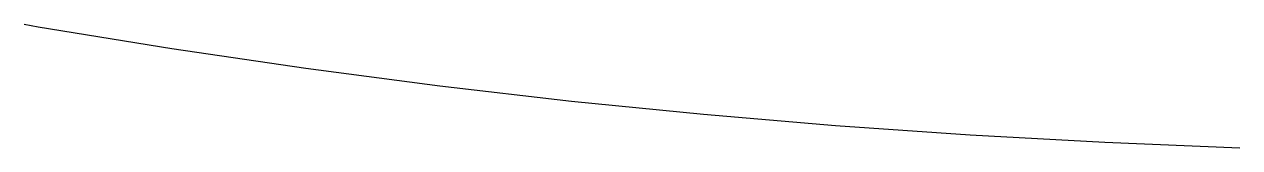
# Model space of a CAD drawing. Extents: x 291.9 to 378.2, y 651.6 to 660.3.
import ezdxf

# ---------------------------------------------------------------- set-up
doc = ezdxf.new("R2010")
doc.units = 0
doc.layers.get('0').update_dxf_attribs({"linetype": 'continuous'})

# ---------------------------------------------------------------- blocks, each defined once
blk = doc.blocks.new('SHAPE2DVIEW035')
at = {"color": 0}
for p, q in [((291.94751, 660.306396), (292.93634, 660.137207)), ((292.93634, 660.137207), (302.419922, 658.59552)), ((302.419922, 658.59552), (311.926331, 657.196594)), ((311.926331, 657.196594), (321.452148, 655.942261)), ((321.452148, 655.942261), (330.800659, 654.858093)), ((330.800659, 654.858093), (340.165039, 653.919861)), ((340.165039, 653.919861), (349.542725, 653.126221)), ((349.542725, 653.126221), (359.099487, 652.462769)), ((359.099487, 652.462769), (368.665527, 651.939697)), ((368.665527, 651.939697), (378.238281, 651.553162))]:
    blk.add_line(p, q, dxfattribs=at)

msp = doc.modelspace()

# ---------------------------------------------------------------- block references
at = {"color": 0}
msp.add_blockref('SHAPE2DVIEW035', (0, 0), dxfattribs=at)

doc.saveas('drawing.dxf')
